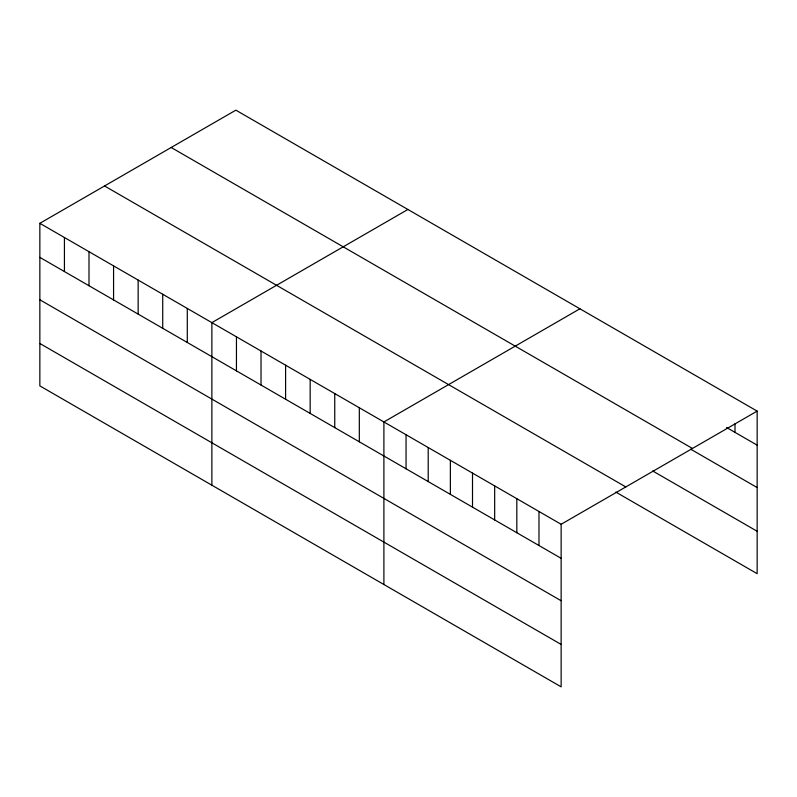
<?xml version="1.0" encoding="UTF-8"?>
<svg xmlns="http://www.w3.org/2000/svg" width="797" height="797" viewBox="0 0 797 797"><rect width="100%" height="100%" fill="white"/><g stroke="black" fill="none" stroke-linecap="round" stroke-linejoin="round"><path stroke-width="1.2" d="M39.85 223.319L561.138 524.277L561.138 686.845L39.85 385.887L39.85 223.319L235.862 110.155L757.15 411.113L757.15 573.681L615.782 492.058M407.895 209.472L211.872 322.636L211.872 485.204M579.917 308.788L383.895 421.952L383.895 584.52M561.138 524.277L757.15 411.113M726.555 427.491L757.15 445.154M171.186 147.495L692.463 448.462M690.69 449.189L757.15 487.565M652.703 470.967L757.15 531.27M104.537 185.97L625.814 486.937M39.85 257.361L561.138 558.318M39.85 299.772L561.138 600.739M39.85 343.477L561.138 644.434M734.993 423.855L734.993 432.363M538.981 511.495L538.981 545.527M516.825 498.703L516.825 532.735M494.668 485.911L494.668 519.953M472.511 473.119L472.511 507.161M450.365 460.327L450.365 494.369M428.208 447.535L428.208 481.577M406.052 434.744L406.052 468.785M359.317 407.765L359.317 441.807M334.75 393.579L334.75 427.62M310.172 379.392L310.172 413.434M285.595 365.205L285.595 399.237M261.027 351.009L261.027 385.051M236.45 336.822L236.45 370.864M187.295 308.449L187.295 342.491M162.727 294.262L162.727 328.304M138.15 280.076L138.15 314.118M113.572 265.889L113.572 299.921M88.995 251.693L88.995 285.734M64.427 237.506L64.427 271.548"/></g></svg>
